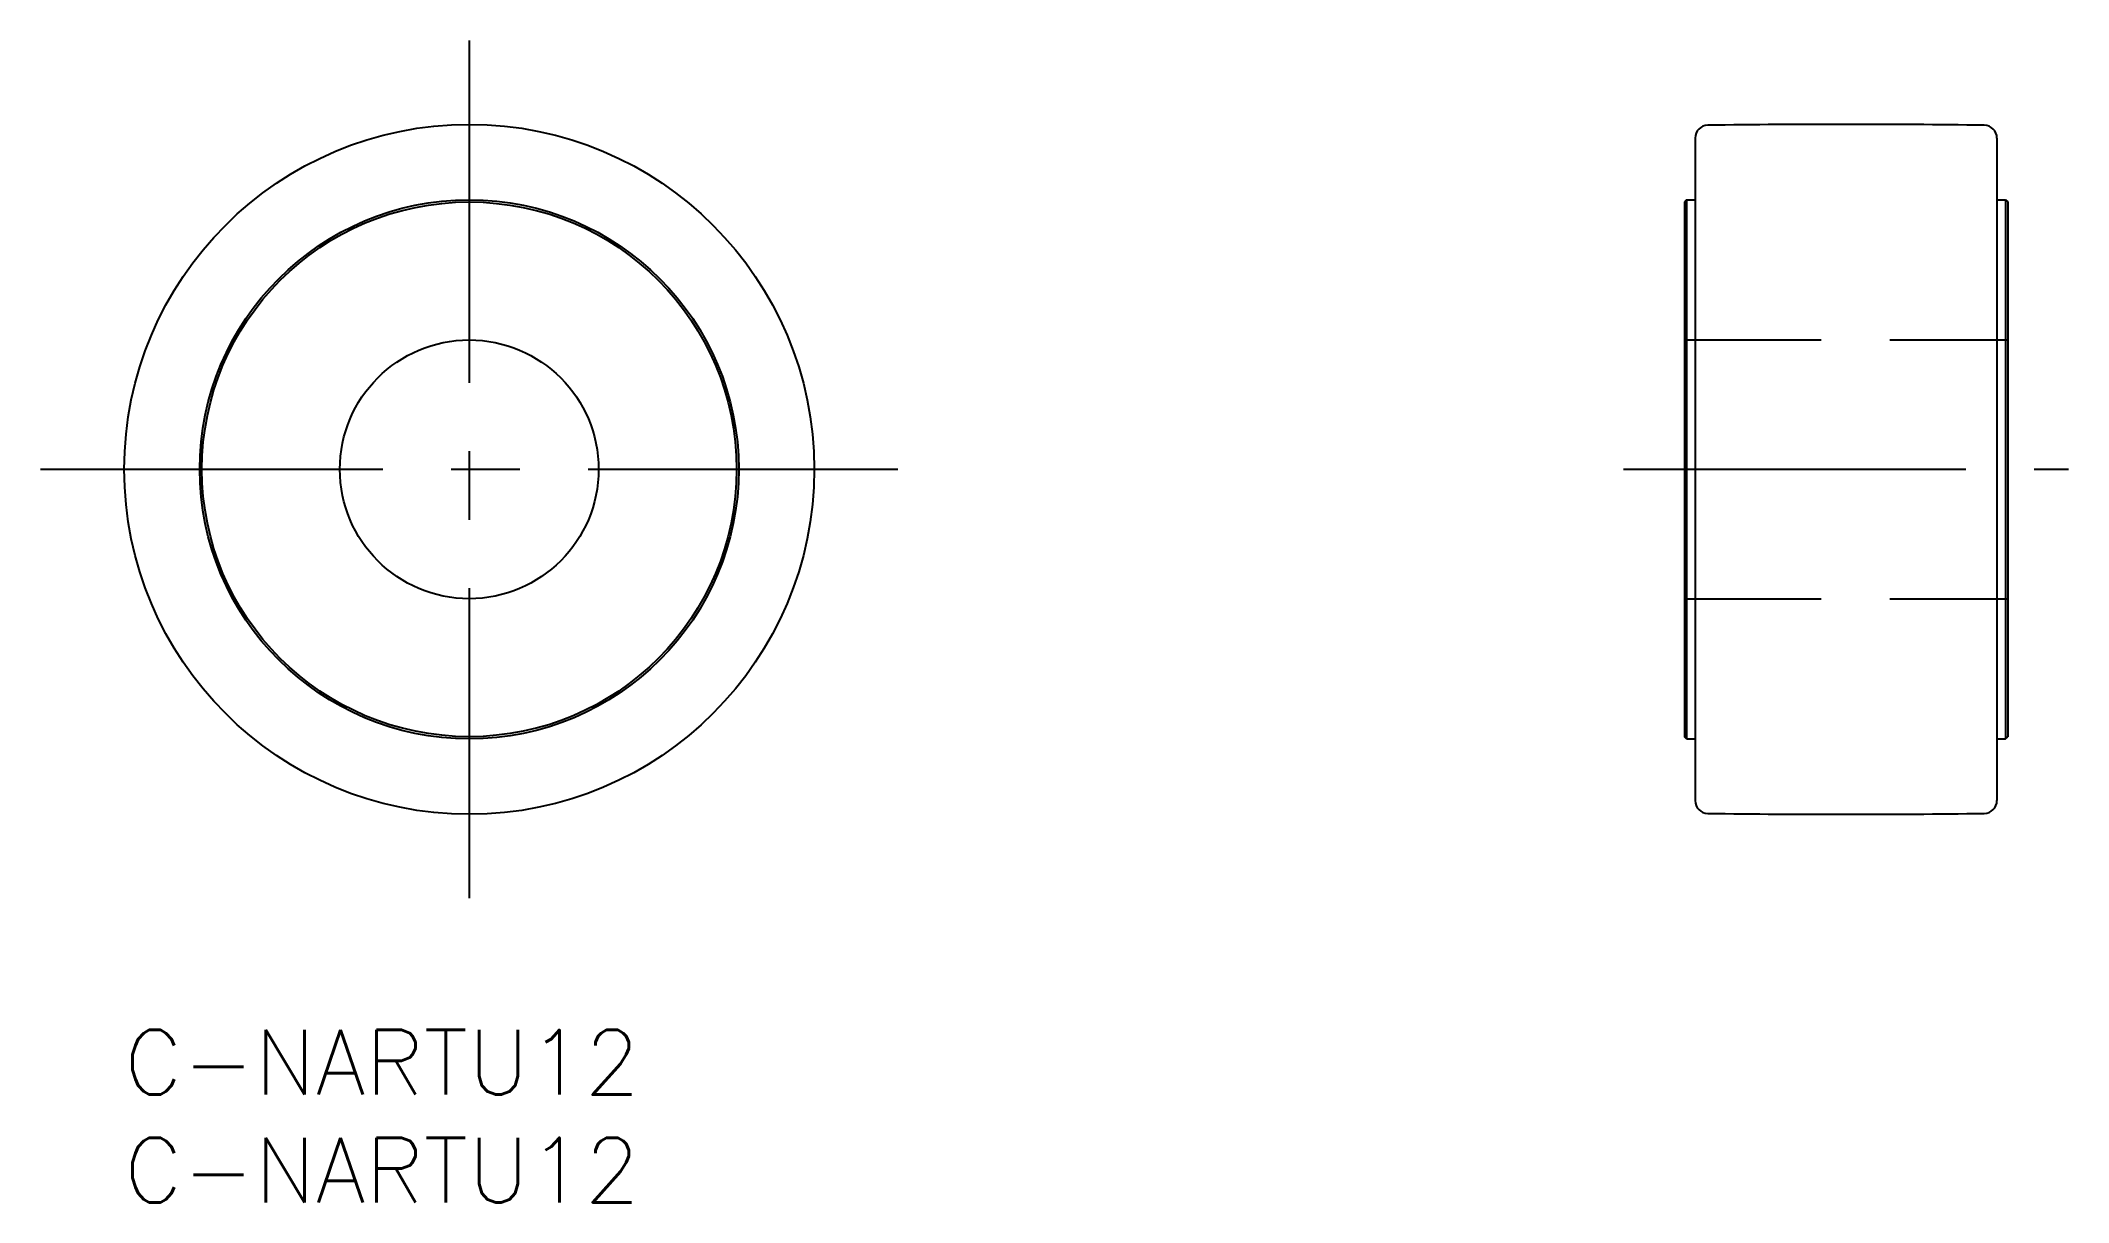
# Model space of a CAD drawing. Extents: x -3.9 to 90.2, y -8 to 45.9.
import ezdxf

# ---------------------------------------------------------------- set-up
doc = ezdxf.new("R2010")
doc.units = 0
doc.header["$LTSCALE"] = 0.5
doc.linetypes.add('CENTER', pattern=[50.8, 31.75, -6.35, 6.35, -6.35])
doc.linetypes.add('DASHED', pattern=[19.05, 12.7, -6.35])
for name, color, linetype in [('MSM_CENTER', 1, 'CENTER'), ('MSM_CONTINUOUS', 7, 'CONTINUOUS'), ('MSM_DASHED', 4, 'DASHED'), ('MSM_PART_NUMBER', 7, 'CONTINUOUS')]:
    doc.layers.add(name, color=color, linetype=linetype)
doc.styles.get("Standard").update_dxf_attribs({"font": 'txt.shx', "height": 3, "bigfont": 'bigfont.shx'})

# ---------------------------------------------------------------- blocks, each defined once
blk = doc.blocks.new('*U14')
at = {"layer": 'MSM_PART_NUMBER'}
blk.add_text('C-NARTU12', height=3, dxfattribs=at).set_placement((0, -3))
blk = doc.blocks.new('*U15')
at = {"layer": 'MSM_PART_NUMBER'}
blk.add_text('C-NARTU12', height=3, dxfattribs=at).set_placement((0, -8))

msp = doc.modelspace()

# ---------------------------------------------------------------- linework, layer by layer
at = {"layer": 'MSM_CENTER'}
for p, q in [((16, 45.885), (16, 6.115)), ((-3.885, 26), (35.885, 26)), ((69.546, 26), (90.178, 26))]:
    msp.add_line(p, q, dxfattribs=at)
at = {"layer": 'MSM_CONTINUOUS'}
for p, q in [((72.862, 41.359), (72.862, 10.641)), ((86.862, 41.359), (86.862, 10.641)), ((72.462, 38.5), (72.362, 38.4)), ((72.362, 38.4), (72.362, 13.6)), ((72.462, 38.5), (72.862, 38.5)), ((72.462, 38.5), (72.462, 13.5)), ((86.862, 38.5), (87.262, 38.5)), ((87.262, 38.5), (87.362, 38.4)), ((87.262, 38.5), (87.262, 13.5)), ((87.362, 38.4), (87.362, 13.6)), ((72.462, 13.5), (72.362, 13.6)), ((72.462, 13.5), (72.862, 13.5)), ((86.862, 13.5), (87.262, 13.5)), ((87.262, 13.5), (87.362, 13.6))]:
    msp.add_line(p, q, dxfattribs=at)
for radius in [16, 12.5, 12.4, 6]:
    msp.add_circle((16, 26), radius, dxfattribs=at)
for centre, radius, start, end in [((73.462, 41.359), 0.6, 90.73429, 180), ((79.862, -458), 500, 89.26571, 90.73429), ((86.262, 41.359), 0.6, 0, 89.26571), ((73.462, 10.641), 0.6, 180, 269.26571), ((86.262, 10.641), 0.6, 270.73429, 0), ((79.862, 510), 500, 269.26571, 270.73429)]:
    msp.add_arc(centre, radius, start, end, dxfattribs=at)
at = {"layer": 'MSM_DASHED'}
for p, q in [((72.362, 32), (87.362, 32)), ((72.362, 20), (87.362, 20))]:
    msp.add_line(p, q, dxfattribs=at)

# ---------------------------------------------------------------- block references
at = {"layer": 'MSM_CONTINUOUS'}
for name in ['*U14', '*U15']:
    msp.add_blockref(name, (0, 0), dxfattribs=at)

doc.saveas('drawing.dxf')
